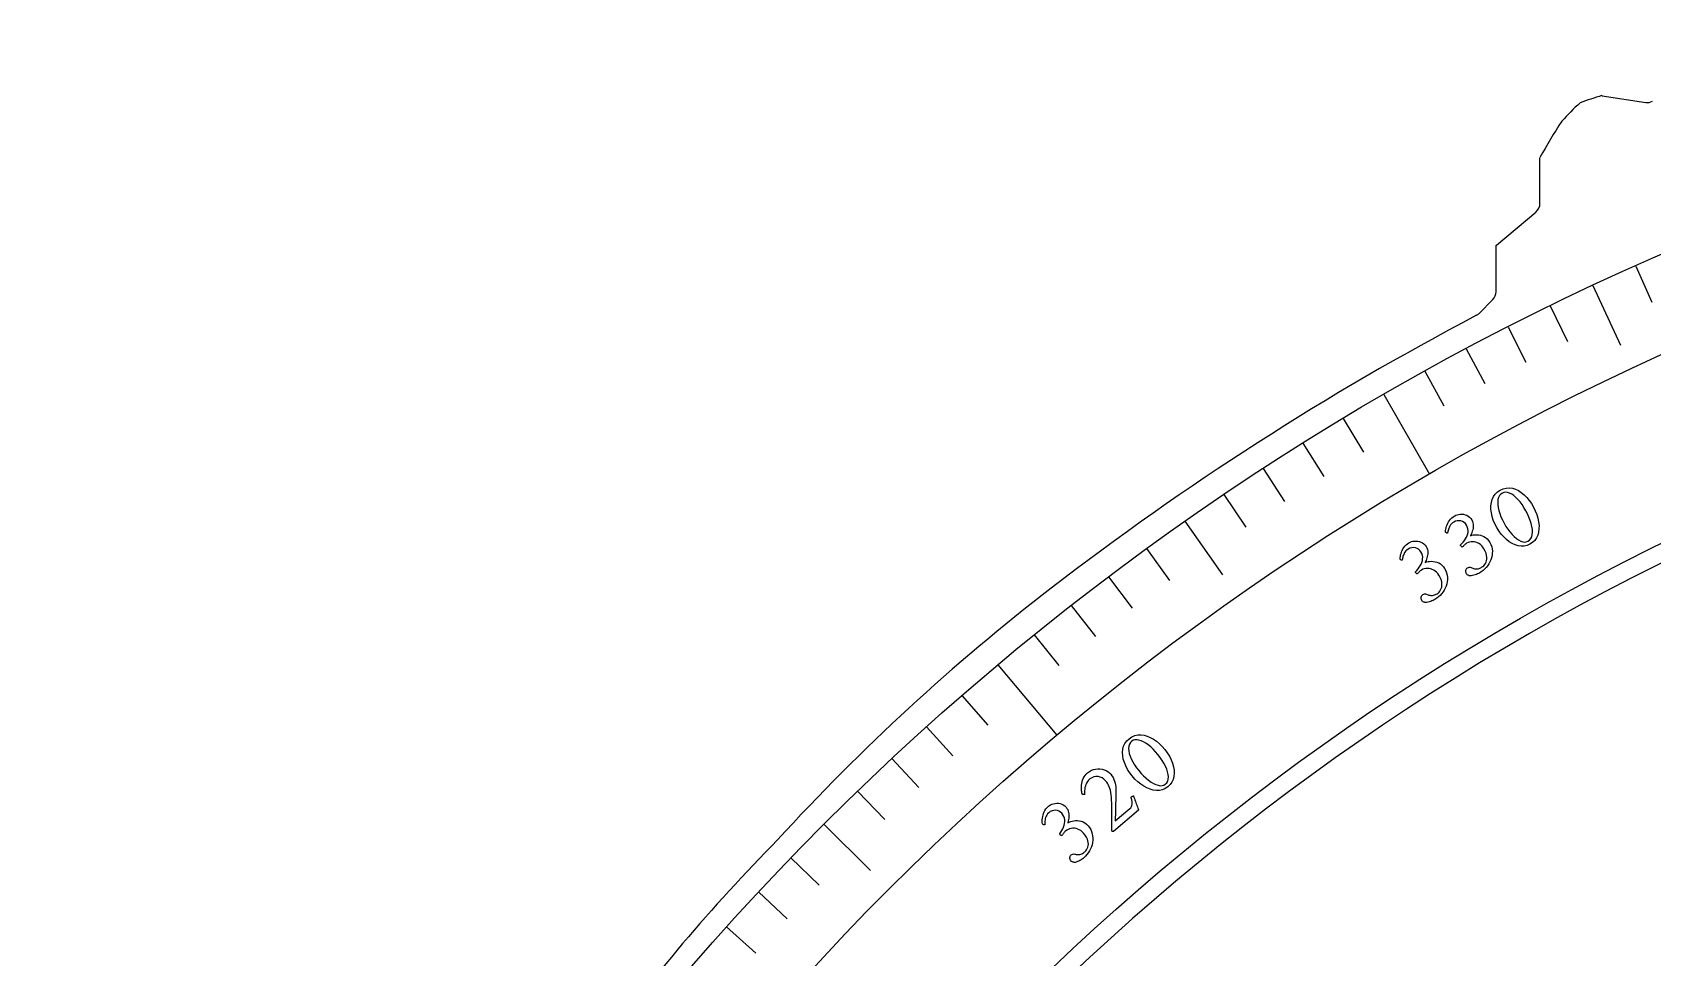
# Model space of a CAD drawing. Header units: millimetres. Extents: x -36.5 to 36.5, y -36.5 to 45.4.
# Drawn here: x -36.26 to -14.52, y 23.85 to 36.26 of the extents above; entities that cross this region are included whole.
import ezdxf

# ---------------------------------------------------------------- set-up
doc = ezdxf.new("R2010")
doc.units = ezdxf.units.MM
for name, color, linetype in [('CUT_INNER', 6, 'Continuous'), ('CUT_OUTER', 1, 'Continuous'), ('ENGRAVE', 7, 'Continuous'), ('ENGRAVE_FINE', 8, 'Continuous'), ('TEXT', 5, 'Continuous')]:
    doc.layers.add(name, color=color, linetype=linetype)

msp = doc.modelspace()

# ---------------------------------------------------------------- linework, layer by layer
at = {"layer": 'CUT_INNER'}
msp.add_arc((0, 0), 32.5, 92.46094, 87.53906, dxfattribs=at)
at = {"layer": 'CUT_OUTER'}
for points in [[(-15.2019, 35.4118), (-15.1984, 35.4114), (-14.6125, 35.3214)], [(-16.0341, 33.9649), (-16.0341, 34.5764), (-16.0339, 34.5797)], [(-16.6214, 32.7818), (-16.6214, 33.4015), (-16.6212, 33.4051), (-16.6186, 33.4075), (-16.0881, 33.8497)], [(-16.8509, 32.4902), (-16.6653, 32.6758)]]:
    msp.add_lwpolyline(points, dxfattribs=at)
for centre, radius, start, end in [((-13.6338, 33.209), 2.81, 131.48704, 138.55246), ((-14.2981, 32.2111), 3.3258, 105.76853, 111.0981), ((-14.5897, 35.4696), 0.15, 261.26371, 296.56505), ((-10.5187, 31.6002), 6.2686, 146.40122, 151.62031), ((-16.1841, 33.9649), 0.15, 309.80907, 0), ((-16.7714, 32.7818), 0.15, 315, 360), ((1.3919, -2.31), 39.2851, 117.72481, 127.62285), ((-16.957, 32.5962), 0.15, 298.88425, 315), ((-5.0852, 6.0857), 28.6813, 127.61292, 137.59247), ((-8.6623, 8.0479), 24.7356, 135.35994, 144.10268)]:
    msp.add_arc(centre, radius, start, end, dxfattribs=at)
at = {"layer": 'ENGRAVE'}
for points in [[(-15.3241, 32.8627), (-14.9522, 32.0652)], [(-18.13, 31.4021), (-17.514, 30.3351)], [(-20.7979, 29.7025), (-20.2931, 28.9816)], [(-23.3075, 27.7768), (-22.5156, 26.833)], [(-25.6397, 25.6397), (-25.0174, 25.0174)]]:
    msp.add_lwpolyline(points, dxfattribs=at)
for radius in [36.26, 35.028, 32.74]:
    msp.add_circle((0, 0), radius, dxfattribs=at)
at = {"layer": 'ENGRAVE_FINE'}
for points in [[(-14.7483, 33.1252), (-14.5335, 32.6428)], [(-15.8953, 32.5903), (-15.6639, 32.1157)], [(-16.4617, 32.3079), (-16.222, 31.8374)], [(-17.023, 32.0157), (-16.7752, 31.5495)], [(-17.5792, 31.7137), (-17.3232, 31.2519)], [(-18.6753, 31.0809), (-18.4033, 30.6283)], [(-19.2149, 30.7502), (-18.9351, 30.3025)], [(-19.7486, 30.4102), (-19.461, 29.9674)], [(-20.2763, 30.0609), (-19.9811, 29.6232)], [(-21.3131, 29.335), (-21.0027, 28.9078)], [(-21.8218, 28.9585), (-21.5041, 28.5368)], [(-22.3239, 28.5733), (-21.9988, 28.1572)], [(-22.8192, 28.1793), (-22.4869, 27.769)], [(-23.7887, 27.3658), (-23.4423, 26.9673)], [(-24.2627, 26.9464), (-23.9094, 26.5541)], [(-24.7293, 26.5189), (-24.3692, 26.1327)], [(-25.1883, 26.0833), (-24.8215, 25.7034)], [(-26.0833, 25.1883), (-25.7034, 24.8215)], [(-26.5189, 24.7293), (-26.1327, 24.3692)], [(-26.9464, 24.2627), (-26.5541, 23.9094)]]:
    msp.add_lwpolyline(points, dxfattribs=at)
at = {"layer": 'TEXT'}
for points in [[(-16.5671, 30.1194), (-16.5265, 30.1376), (-16.4857, 30.1479), (-16.4446, 30.1502), (-16.4033, 30.1445), (-16.3624, 30.1318), (-16.3228, 30.1132), (-16.2843, 30.0885), (-16.247, 30.0578), (-16.2116, 30.0222), (-16.1787, 29.9827), (-16.1484, 29.9393), (-16.1206, 29.892), (-16.0964, 29.8428), (-16.0768, 29.7936), (-16.062, 29.7443), (-16.0517, 29.6951), (-16.0465, 29.6471), (-16.0467, 29.6013), (-16.0522, 29.5579), (-16.0631, 29.5167), (-16.0799, 29.4791), (-16.103, 29.4461), (-16.1324, 29.4177), (-16.1682, 29.394), (-16.2064, 29.3771), (-16.2454, 29.3677), (-16.2854, 29.3661), (-16.3263, 29.372), (-16.3672, 29.3846), (-16.4071, 29.4031), (-16.4462, 29.4272), (-16.4842, 29.4572), (-16.5206, 29.4921), (-16.5543, 29.5309), (-16.5856, 29.5737), (-16.6142, 29.6205), (-16.6392, 29.6693), (-16.6596, 29.7182), (-16.6751, 29.7673), (-16.686, 29.8164), (-16.6916, 29.8645), (-16.6915, 29.9103), (-16.6858, 29.954), (-16.6744, 29.9954), (-16.6569, 30.0334), (-16.6333, 30.0668), (-16.6033, 30.0954), (-16.5671, 30.1194)], [(-16.5384, 30.0811), (-16.5601, 30.0656), (-16.5771, 30.0457), (-16.5894, 30.0213), (-16.5971, 29.9924), (-16.6003, 29.96), (-16.5996, 29.925), (-16.5948, 29.8874), (-16.5859, 29.8473), (-16.5734, 29.8055), (-16.5573, 29.7631), (-16.5379, 29.7199), (-16.5149, 29.676), (-16.49, 29.6338), (-16.4637, 29.5947), (-16.4361, 29.5587), (-16.4073, 29.5258), (-16.378, 29.4966), (-16.3491, 29.4721), (-16.3206, 29.4521), (-16.2925, 29.4366), (-16.2656, 29.4265), (-16.2404, 29.4226), (-16.2171, 29.4247), (-16.1956, 29.433), (-16.173, 29.4491), (-16.1556, 29.4696), (-16.1434, 29.4946), (-16.1365, 29.524), (-16.1341, 29.5569), (-16.1359, 29.5925), (-16.1418, 29.6307), (-16.1519, 29.6715), (-16.1654, 29.7139), (-16.1819, 29.7567), (-16.2013, 29.7999), (-16.2237, 29.8437), (-16.2485, 29.8864), (-16.2742, 29.9258), (-16.301, 29.9616), (-16.3289, 29.9939), (-16.3572, 30.0223), (-16.3853, 30.046), (-16.4132, 30.0652), (-16.441, 30.0797), (-16.4678, 30.089), (-16.493, 30.0923), (-16.5165, 30.0897), (-16.5384, 30.0811)], [(-17.1778, 29.7769), (-17.1623, 29.7844), (-17.1449, 29.7903), (-17.1257, 29.7945), (-17.1045, 29.797), (-17.0824, 29.7974), (-17.0604, 29.7952), (-17.0386, 29.7903), (-17.0169, 29.7827), (-16.9964, 29.7721), (-16.978, 29.758), (-16.9617, 29.7403), (-16.9476, 29.7192), (-16.9388, 29.7012), (-16.9327, 29.6826), (-16.9292, 29.6635), (-16.9284, 29.6438), (-16.9295, 29.6241), (-16.9321, 29.6049), (-16.9362, 29.5862), (-16.9416, 29.568), (-16.9478, 29.5508), (-16.9539, 29.5352), (-16.9601, 29.521), (-16.9663, 29.5084), (-16.9479, 29.5144), (-16.9278, 29.5187), (-16.9059, 29.5211), (-16.8822, 29.5216), (-16.8577, 29.5199), (-16.8334, 29.5152), (-16.8093, 29.5077), (-16.7854, 29.4974), (-16.7626, 29.4836), (-16.7418, 29.4659), (-16.7232, 29.4443), (-16.7065, 29.4188), (-16.6922, 29.39), (-16.6817, 29.3608), (-16.6751, 29.3312), (-16.6723, 29.3013), (-16.6728, 29.2714), (-16.6763, 29.2421), (-16.6828, 29.2134), (-16.6922, 29.1853), (-16.7042, 29.1581), (-16.7185, 29.1322), (-16.735, 29.1074), (-16.7539, 29.0839), (-16.7746, 29.062), (-16.7968, 29.042), (-16.8206, 29.024), (-16.8458, 29.0079), (-16.8574, 29.0017), (-16.8708, 28.9955), (-16.8861, 28.9892), (-16.9031, 28.983), (-16.9209, 28.9774), (-16.9384, 28.9732), (-16.9557, 28.9704), (-16.9728, 28.9689), (-16.9767, 28.9697), (-16.9818, 28.9713), (-16.9881, 28.9737), (-16.9957, 28.9769), (-17.0033, 28.9809), (-17.0099, 28.9857), (-17.0155, 28.9913), (-17.02, 28.9977), (-17.0258, 29.0095), (-17.0291, 29.0213), (-17.0301, 29.033), (-17.0285, 29.0446), (-17.025, 29.0553), (-17.0199, 29.0645), (-17.0132, 29.0721), (-17.0049, 29.0782), (-16.9936, 29.0834), (-16.9821, 29.0856), (-16.9706, 29.085), (-16.959, 29.0814), (-16.9474, 29.0767), (-16.9361, 29.0725), (-16.925, 29.0688), (-16.9141, 29.0656), (-16.9015, 29.0631), (-16.8889, 29.0623), (-16.8761, 29.063), (-16.8633, 29.0655), (-16.8507, 29.0691), (-16.8387, 29.0735), (-16.8271, 29.0786), (-16.8161, 29.0845), (-16.8019, 29.094), (-16.7889, 29.1057), (-16.7769, 29.1195), (-16.7661, 29.1353), (-16.7572, 29.1533), (-16.7511, 29.1732), (-16.7477, 29.1952), (-16.747, 29.2192), (-16.7499, 29.245), (-16.7572, 29.2726), (-16.7689, 29.302), (-16.785, 29.3331), (-16.799, 29.3546), (-16.8148, 29.3732), (-16.8324, 29.3889), (-16.8517, 29.4019), (-16.8723, 29.412), (-16.8933, 29.4196), (-16.9148, 29.4244), (-16.9368, 29.4266), (-16.9585, 29.426), (-16.9793, 29.4226), (-16.9991, 29.4163), (-17.0179, 29.4071), (-17.0269, 29.4015), (-17.0356, 29.395), (-17.0439, 29.3878), (-17.0518, 29.3799), (-17.0592, 29.3721), (-17.0658, 29.3653), (-17.0715, 29.3596), (-17.0764, 29.355), (-17.0821, 29.358), (-17.0873, 29.3619), (-17.0919, 29.3668), (-17.0958, 29.3726), (-17.0978, 29.3764), (-17.0992, 29.3797), (-17.1, 29.3827), (-17.1001, 29.3853), (-17.0815, 29.4039), (-17.0641, 29.4234), (-17.048, 29.4438), (-17.0332, 29.4652), (-17.0204, 29.4873), (-17.0104, 29.5097), (-17.0032, 29.5325), (-16.9988, 29.5557), (-16.9979, 29.5791), (-17.0011, 29.6027), (-17.0086, 29.6265), (-17.0203, 29.6504), (-17.0345, 29.6706), (-17.0515, 29.6867), (-17.0714, 29.6987), (-17.0941, 29.7066), (-17.1183, 29.71), (-17.1425, 29.7083), (-17.1667, 29.7017), (-17.191, 29.6902), (-17.2077, 29.6791), (-17.2221, 29.6666), (-17.2341, 29.6527), (-17.2438, 29.6375), (-17.2515, 29.6218), (-17.2578, 29.6068), (-17.2626, 29.5925), (-17.266, 29.5788), (-17.2685, 29.5667), (-17.2707, 29.5568), (-17.2727, 29.5494), (-17.2744, 29.5442), (-17.2769, 29.5434), (-17.2801, 29.5435), (-17.2839, 29.5447), (-17.2882, 29.5468), (-17.2926, 29.5496), (-17.2963, 29.5527), (-17.2995, 29.5562), (-17.3021, 29.56), (-17.3005, 29.5784), (-17.2974, 29.5972), (-17.293, 29.6166), (-17.2873, 29.6365), (-17.28, 29.6564), (-17.2711, 29.676), (-17.2604, 29.6952), (-17.2481, 29.7141), (-17.2339, 29.732), (-17.2174, 29.7485), (-17.1987, 29.7634), (-17.1778, 29.7769)], [(-17.791, 29.4146), (-17.7757, 29.4225), (-17.7584, 29.4287), (-17.7392, 29.4333), (-17.7181, 29.4363), (-17.696, 29.4372), (-17.674, 29.4354), (-17.6521, 29.4309), (-17.6302, 29.4238), (-17.6095, 29.4136), (-17.5908, 29.3999), (-17.5742, 29.3826), (-17.5597, 29.3617), (-17.5505, 29.3439), (-17.544, 29.3255), (-17.5401, 29.3064), (-17.5388, 29.2868), (-17.5396, 29.267), (-17.5418, 29.2478), (-17.5455, 29.229), (-17.5505, 29.2107), (-17.5563, 29.1934), (-17.5622, 29.1776), (-17.568, 29.1633), (-17.5739, 29.1505), (-17.5557, 29.157), (-17.5357, 29.1616), (-17.5139, 29.1645), (-17.4902, 29.1656), (-17.4656, 29.1643), (-17.4412, 29.1602), (-17.417, 29.1532), (-17.3928, 29.1433), (-17.3698, 29.13), (-17.3487, 29.1127), (-17.3295, 29.0915), (-17.3124, 29.0664), (-17.2975, 29.0379), (-17.2864, 29.0089), (-17.2791, 28.9795), (-17.2757, 28.9496), (-17.2756, 28.9197), (-17.2785, 28.8904), (-17.2844, 28.8616), (-17.2932, 28.8333), (-17.3046, 28.8058), (-17.3184, 28.7796), (-17.3344, 28.7545), (-17.3528, 28.7306), (-17.3731, 28.7082), (-17.3949, 28.6878), (-17.4182, 28.6693), (-17.4431, 28.6527), (-17.4546, 28.6463), (-17.4679, 28.6397), (-17.483, 28.6332), (-17.4999, 28.6266), (-17.5175, 28.6207), (-17.535, 28.6161), (-17.5522, 28.6129), (-17.5693, 28.6111), (-17.5732, 28.6118), (-17.5783, 28.6133), (-17.5847, 28.6155), (-17.5923, 28.6186), (-17.6, 28.6224), (-17.6068, 28.6271), (-17.6124, 28.6325), (-17.6171, 28.6389), (-17.6231, 28.6506), (-17.6267, 28.6623), (-17.6279, 28.6739), (-17.6266, 28.6856), (-17.6233, 28.6964), (-17.6183, 28.7057), (-17.6118, 28.7134), (-17.6037, 28.7197), (-17.5924, 28.7251), (-17.581, 28.7276), (-17.5695, 28.7272), (-17.5578, 28.7239), (-17.5461, 28.7193), (-17.5347, 28.7154), (-17.5236, 28.7119), (-17.5126, 28.709), (-17.5, 28.7067), (-17.4873, 28.7061), (-17.4746, 28.7072), (-17.4618, 28.7099), (-17.4493, 28.7138), (-17.4373, 28.7184), (-17.4259, 28.7238), (-17.415, 28.7299), (-17.4011, 28.7397), (-17.3882, 28.7516), (-17.3766, 28.7657), (-17.3661, 28.7817), (-17.3576, 28.7999), (-17.3518, 28.8199), (-17.3489, 28.842), (-17.3487, 28.8659), (-17.3522, 28.8918), (-17.3601, 28.9192), (-17.3724, 28.9483), (-17.3891, 28.9791), (-17.4035, 29.0002), (-17.4197, 29.0185), (-17.4376, 29.0339), (-17.4572, 29.0464), (-17.478, 29.0562), (-17.4991, 29.0633), (-17.5207, 29.0677), (-17.5428, 29.0694), (-17.5645, 29.0684), (-17.5852, 29.0645), (-17.6049, 29.0578), (-17.6235, 29.0483), (-17.6324, 29.0424), (-17.6409, 29.0358), (-17.649, 29.0284), (-17.6568, 29.0203), (-17.664, 29.0124), (-17.6704, 29.0055), (-17.676, 28.9997), (-17.6808, 28.9949), (-17.6867, 28.9978), (-17.6919, 29.0016), (-17.6966, 29.0064), (-17.7006, 29.0121), (-17.7027, 29.0159), (-17.7042, 29.0192), (-17.705, 29.0222), (-17.7052, 29.0247), (-17.6869, 29.0437), (-17.67, 29.0636), (-17.6543, 29.0843), (-17.6399, 29.106), (-17.6276, 29.1283), (-17.6181, 29.151), (-17.6114, 29.1739), (-17.6075, 29.1972), (-17.607, 29.2206), (-17.6108, 29.2442), (-17.6187, 29.2678), (-17.6309, 29.2914), (-17.6455, 29.3113), (-17.6628, 29.3271), (-17.6829, 29.3387), (-17.7058, 29.3461), (-17.7301, 29.349), (-17.7542, 29.3468), (-17.7784, 29.3397), (-17.8024, 29.3277), (-17.8189, 29.3162), (-17.833, 29.3035), (-17.8447, 29.2893), (-17.8541, 29.2739), (-17.8615, 29.2581), (-17.8675, 29.243), (-17.872, 29.2285), (-17.8751, 29.2148), (-17.8773, 29.2026), (-17.8793, 29.1927), (-17.8811, 29.1852), (-17.8827, 29.18), (-17.8853, 29.1791), (-17.8884, 29.1792), (-17.8922, 29.1803), (-17.8966, 29.1823), (-17.901, 29.185), (-17.9048, 29.1881), (-17.9081, 29.1915), (-17.9108, 29.1952), (-17.9095, 29.2136), (-17.9069, 29.2325), (-17.9029, 29.252), (-17.8975, 29.272), (-17.8907, 29.2921), (-17.8821, 29.3119), (-17.8719, 29.3313), (-17.86, 29.3504), (-17.8461, 29.3686), (-17.83, 29.3854), (-17.8116, 29.4007), (-17.791, 29.4146)], [(-21.5456, 26.7849), (-21.5088, 26.81), (-21.4703, 26.8272), (-21.4303, 26.8366), (-21.3886, 26.8382), (-21.3462, 26.8328), (-21.3039, 26.8212), (-21.2617, 26.8036), (-21.2197, 26.7799), (-21.1786, 26.751), (-21.1394, 26.7178), (-21.102, 26.6803), (-21.0664, 26.6386), (-21.034, 26.5943), (-21.0062, 26.5492), (-20.983, 26.5033), (-20.9644, 26.4566), (-20.9509, 26.4102), (-20.9431, 26.3651), (-20.941, 26.3214), (-20.9446, 26.279), (-20.9546, 26.239), (-20.9716, 26.2025), (-20.9957, 26.1695), (-21.0267, 26.1399), (-21.0614, 26.1166), (-21.0983, 26.1006), (-21.1374, 26.092), (-21.1787, 26.0907), (-21.2211, 26.0961), (-21.2637, 26.1073), (-21.3063, 26.1243), (-21.349, 26.1472), (-21.3908, 26.1753), (-21.4308, 26.2076), (-21.469, 26.2444), (-21.5054, 26.2855), (-21.5385, 26.3292), (-21.567, 26.3739), (-21.5908, 26.4194), (-21.61, 26.4659), (-21.6239, 26.5123), (-21.6318, 26.5575), (-21.6338, 26.6015), (-21.6297, 26.6442), (-21.6191, 26.6847), (-21.6016, 26.7216), (-21.5771, 26.7551), (-21.5456, 26.7849)], [(-21.5107, 26.7522), (-21.5294, 26.7332), (-21.5427, 26.7106), (-21.5506, 26.6845), (-21.5531, 26.6547), (-21.5506, 26.6222), (-21.5438, 26.5879), (-21.5326, 26.5517), (-21.5169, 26.5137), (-21.4973, 26.4748), (-21.4741, 26.4358), (-21.4474, 26.3966), (-21.4172, 26.3573), (-21.3853, 26.3201), (-21.3526, 26.2862), (-21.3192, 26.2555), (-21.2851, 26.2281), (-21.2512, 26.2045), (-21.2185, 26.1853), (-21.187, 26.1706), (-21.1566, 26.1603), (-21.1283, 26.155), (-21.1029, 26.1555), (-21.0803, 26.1616), (-21.0605, 26.1735), (-21.0411, 26.1933), (-21.0275, 26.2165), (-21.0198, 26.2432), (-21.0181, 26.2734), (-21.0215, 26.3062), (-21.0295, 26.3409), (-21.0419, 26.3775), (-21.0589, 26.416), (-21.0796, 26.4553), (-21.1032, 26.4946), (-21.1299, 26.5339), (-21.1596, 26.573), (-21.1913, 26.6109), (-21.2235, 26.6451), (-21.2562, 26.6758), (-21.2892, 26.7028), (-21.322, 26.7258), (-21.3538, 26.7443), (-21.3847, 26.7583), (-21.4145, 26.7678), (-21.4425, 26.7723), (-21.4679, 26.7712), (-21.4906, 26.7645), (-21.5107, 26.7522)], [(-21.4868, 26.0179), (-21.4815, 26.0011), (-21.4757, 25.9833), (-21.4693, 25.9646), (-21.4624, 25.945), (-21.4552, 25.9254), (-21.4483, 25.9065), (-21.4416, 25.8884), (-21.4351, 25.8711), (-21.4293, 25.8555), (-21.4244, 25.8428), (-21.4206, 25.8328), (-21.4178, 25.8256), (-21.7559, 25.5414), (-21.7584, 25.5413), (-21.7612, 25.5414), (-21.7644, 25.5418), (-21.7679, 25.5424), (-21.7713, 25.5433), (-21.774, 25.5443), (-21.7762, 25.5456), (-21.7778, 25.547), (-21.7771, 25.5878), (-21.7765, 25.6293), (-21.7761, 25.6715), (-21.7757, 25.7145), (-21.7756, 25.7576), (-21.7759, 25.8001), (-21.7765, 25.8421), (-21.7774, 25.8836), (-21.7787, 25.9237), (-21.7806, 25.9617), (-21.7829, 25.9975), (-21.7858, 26.0312), (-21.79, 26.0643), (-21.7956, 26.0937), (-21.8029, 26.1195), (-21.8117, 26.1416), (-21.822, 26.1617), (-21.8336, 26.1812), (-21.8467, 26.2001), (-21.8612, 26.2186), (-21.8834, 26.2412), (-21.9078, 26.2586), (-21.9344, 26.2707), (-21.9632, 26.2774), (-21.9924, 26.2785), (-22.0202, 26.2735), (-22.0464, 26.2624), (-22.0712, 26.2453), (-22.0896, 26.228), (-22.1049, 26.2096), (-22.1171, 26.1902), (-22.1262, 26.1697), (-22.1329, 26.149), (-22.1378, 26.1292), (-22.1411, 26.1102), (-22.1426, 26.092), (-22.1429, 26.0755), (-22.1429, 26.0615), (-22.1423, 26.0501), (-22.1414, 26.0412), (-22.1448, 26.039), (-22.1489, 26.0375), (-22.1539, 26.0369), (-22.1596, 26.0369), (-22.165, 26.0375), (-22.1693, 26.0384), (-22.1724, 26.0395), (-22.1743, 26.0408), (-22.1766, 26.048), (-22.1789, 26.0579), (-22.1812, 26.0704), (-22.1835, 26.0857), (-22.1853, 26.103), (-22.1859, 26.1217), (-22.1854, 26.1417), (-22.1837, 26.1632), (-22.1806, 26.1853), (-22.1758, 26.2074), (-22.1693, 26.2294), (-22.1611, 26.2513), (-22.1506, 26.2726), (-22.1374, 26.2926), (-22.1215, 26.3113), (-22.1029, 26.3287), (-22.0781, 26.347), (-22.0519, 26.3614), (-22.0243, 26.3718), (-21.9953, 26.3784), (-21.9659, 26.3813), (-21.9372, 26.3807), (-21.9091, 26.3767), (-21.8817, 26.3693), (-21.8558, 26.3586), (-21.8323, 26.3449), (-21.8111, 26.3282), (-21.7923, 26.3084), (-21.7759, 26.2866), (-21.7619, 26.2639), (-21.7504, 26.2402), (-21.7413, 26.2156), (-21.7343, 26.1903), (-21.7293, 26.1644), (-21.7262, 26.138), (-21.725, 26.1111), (-21.7248, 26.0747), (-21.7249, 26.0368), (-21.7253, 25.9975), (-21.7261, 25.9567), (-21.727, 25.9158), (-21.7279, 25.8762), (-21.7289, 25.8378), (-21.7299, 25.8006), (-21.7308, 25.7659), (-21.7315, 25.7349), (-21.7321, 25.7075), (-21.7326, 25.6838), (-21.5379, 25.8473), (-21.5249, 25.86), (-21.5152, 25.874), (-21.5088, 25.8893), (-21.5056, 25.9058), (-21.5052, 25.924), (-21.5072, 25.9444), (-21.5115, 25.9671), (-21.5182, 25.9919), (-21.519, 25.9958), (-21.5182, 25.9996), (-21.5159, 26.0035), (-21.5121, 26.0072), (-21.5102, 26.0086), (-21.5076, 26.0101), (-21.5043, 26.0117), (-21.5003, 26.0136), (-21.4962, 26.0153), (-21.4925, 26.0166), (-21.4894, 26.0174), (-21.4868, 26.0179)], [(-22.6285, 25.8784), (-22.6148, 25.8888), (-22.5989, 25.8979), (-22.5808, 25.9058), (-22.5605, 25.9124), (-22.5389, 25.9171), (-22.5169, 25.9191), (-22.4945, 25.9185), (-22.4718, 25.9153), (-22.4496, 25.9089), (-22.4288, 25.8986), (-22.4094, 25.8844), (-22.3915, 25.8665), (-22.3794, 25.8505), (-22.3698, 25.8335), (-22.3626, 25.8154), (-22.358, 25.7963), (-22.3553, 25.7767), (-22.3541, 25.7573), (-22.3545, 25.7382), (-22.3563, 25.7193), (-22.359, 25.7013), (-22.362, 25.6847), (-22.3653, 25.6696), (-22.3689, 25.656), (-22.3521, 25.6655), (-22.3332, 25.6736), (-22.3122, 25.6802), (-22.289, 25.6853), (-22.2646, 25.6884), (-22.2399, 25.6885), (-22.2148, 25.6858), (-22.1893, 25.6803), (-22.1642, 25.6712), (-22.1405, 25.6579), (-22.118, 25.6403), (-22.0967, 25.6185), (-22.0771, 25.593), (-22.0611, 25.5664), (-22.0489, 25.5387), (-22.0403, 25.5099), (-22.035, 25.4805), (-22.0328, 25.4511), (-22.0336, 25.4217), (-22.0373, 25.3923), (-22.0438, 25.3633), (-22.0528, 25.335), (-22.0643, 25.3076), (-22.0782, 25.2808), (-22.0943, 25.2553), (-22.1122, 25.2314), (-22.132, 25.2091), (-22.1536, 25.1885), (-22.1638, 25.1801), (-22.1758, 25.1714), (-22.1895, 25.1623), (-22.205, 25.1529), (-22.2213, 25.144), (-22.2377, 25.1364), (-22.2542, 25.1303), (-22.2706, 25.1255), (-22.2746, 25.1255), (-22.2799, 25.1261), (-22.2866, 25.1272), (-22.2946, 25.1289), (-22.3029, 25.1313), (-22.3103, 25.1348), (-22.3169, 25.1392), (-22.3225, 25.1446), (-22.3305, 25.1551), (-22.3361, 25.166), (-22.3392, 25.1773), (-22.34, 25.1889), (-22.3386, 25.2002), (-22.3354, 25.2102), (-22.3303, 25.219), (-22.3233, 25.2265), (-22.3132, 25.2338), (-22.3024, 25.2382), (-22.291, 25.2398), (-22.2789, 25.2386), (-22.2666, 25.2362), (-22.2547, 25.2342), (-22.2431, 25.2328), (-22.2318, 25.2318), (-22.219, 25.2318), (-22.2064, 25.2334), (-22.1941, 25.2366), (-22.182, 25.2415), (-22.1703, 25.2475), (-22.1593, 25.2542), (-22.149, 25.2614), (-22.1393, 25.2693), (-22.1273, 25.2814), (-22.1168, 25.2954), (-22.1077, 25.3112), (-22.1002, 25.3289), (-22.0949, 25.3482), (-22.0928, 25.369), (-22.0937, 25.3912), (-22.0977, 25.4148), (-22.1056, 25.4396), (-22.1181, 25.4653), (-22.1353, 25.4919), (-22.1571, 25.5193), (-22.175, 25.5376), (-22.194, 25.5528), (-22.2143, 25.5648), (-22.2359, 25.5737), (-22.258, 25.5797), (-22.2801, 25.583), (-22.3021, 25.5836), (-22.3241, 25.5815), (-22.3453, 25.5768), (-22.3651, 25.5693), (-22.3833, 25.5593), (-22.3999, 25.5467), (-22.4077, 25.5394), (-22.4149, 25.5314), (-22.4216, 25.5227), (-22.4279, 25.5134), (-22.4336, 25.5043), (-22.4387, 25.4964), (-22.4432, 25.4897), (-22.4471, 25.4842), (-22.4534, 25.486), (-22.4592, 25.4889), (-22.4646, 25.4928), (-22.4696, 25.4977), (-22.4723, 25.501), (-22.4744, 25.504), (-22.4757, 25.5068), (-22.4763, 25.5093), (-22.4616, 25.5311), (-22.4483, 25.5537), (-22.4365, 25.5768), (-22.4262, 25.6007), (-22.4179, 25.6248), (-22.4125, 25.6487), (-22.4098, 25.6725), (-22.41, 25.6961), (-22.4136, 25.7193), (-22.4214, 25.7418), (-22.4333, 25.7637), (-22.4494, 25.7848), (-22.4672, 25.8019), (-22.4871, 25.8144), (-22.5089, 25.8223), (-22.5327, 25.8257), (-22.5571, 25.8243), (-22.5805, 25.818), (-22.6031, 25.8068), (-22.6246, 25.7908), (-22.6389, 25.7766), (-22.6506, 25.7616), (-22.6597, 25.7457), (-22.6662, 25.7288), (-22.6708, 25.712), (-22.674, 25.696), (-22.676, 25.681), (-22.6766, 25.667), (-22.6767, 25.6546), (-22.677, 25.6445), (-22.6774, 25.6368), (-22.6781, 25.6314), (-22.6805, 25.6301), (-22.6836, 25.6296), (-22.6875, 25.63), (-22.6922, 25.6312), (-22.697, 25.6331), (-22.7013, 25.6355), (-22.7051, 25.6383), (-22.7084, 25.6415), (-22.7103, 25.6598), (-22.711, 25.6789), (-22.7105, 25.6988), (-22.7087, 25.7194), (-22.7054, 25.7404), (-22.7004, 25.7614), (-22.6937, 25.7823), (-22.6853, 25.8031), (-22.6748, 25.8235), (-22.6618, 25.8428), (-22.6464, 25.8611), (-22.6285, 25.8784)]]:
    msp.add_lwpolyline(points, close=True, dxfattribs=at)

doc.saveas('drawing.dxf')
